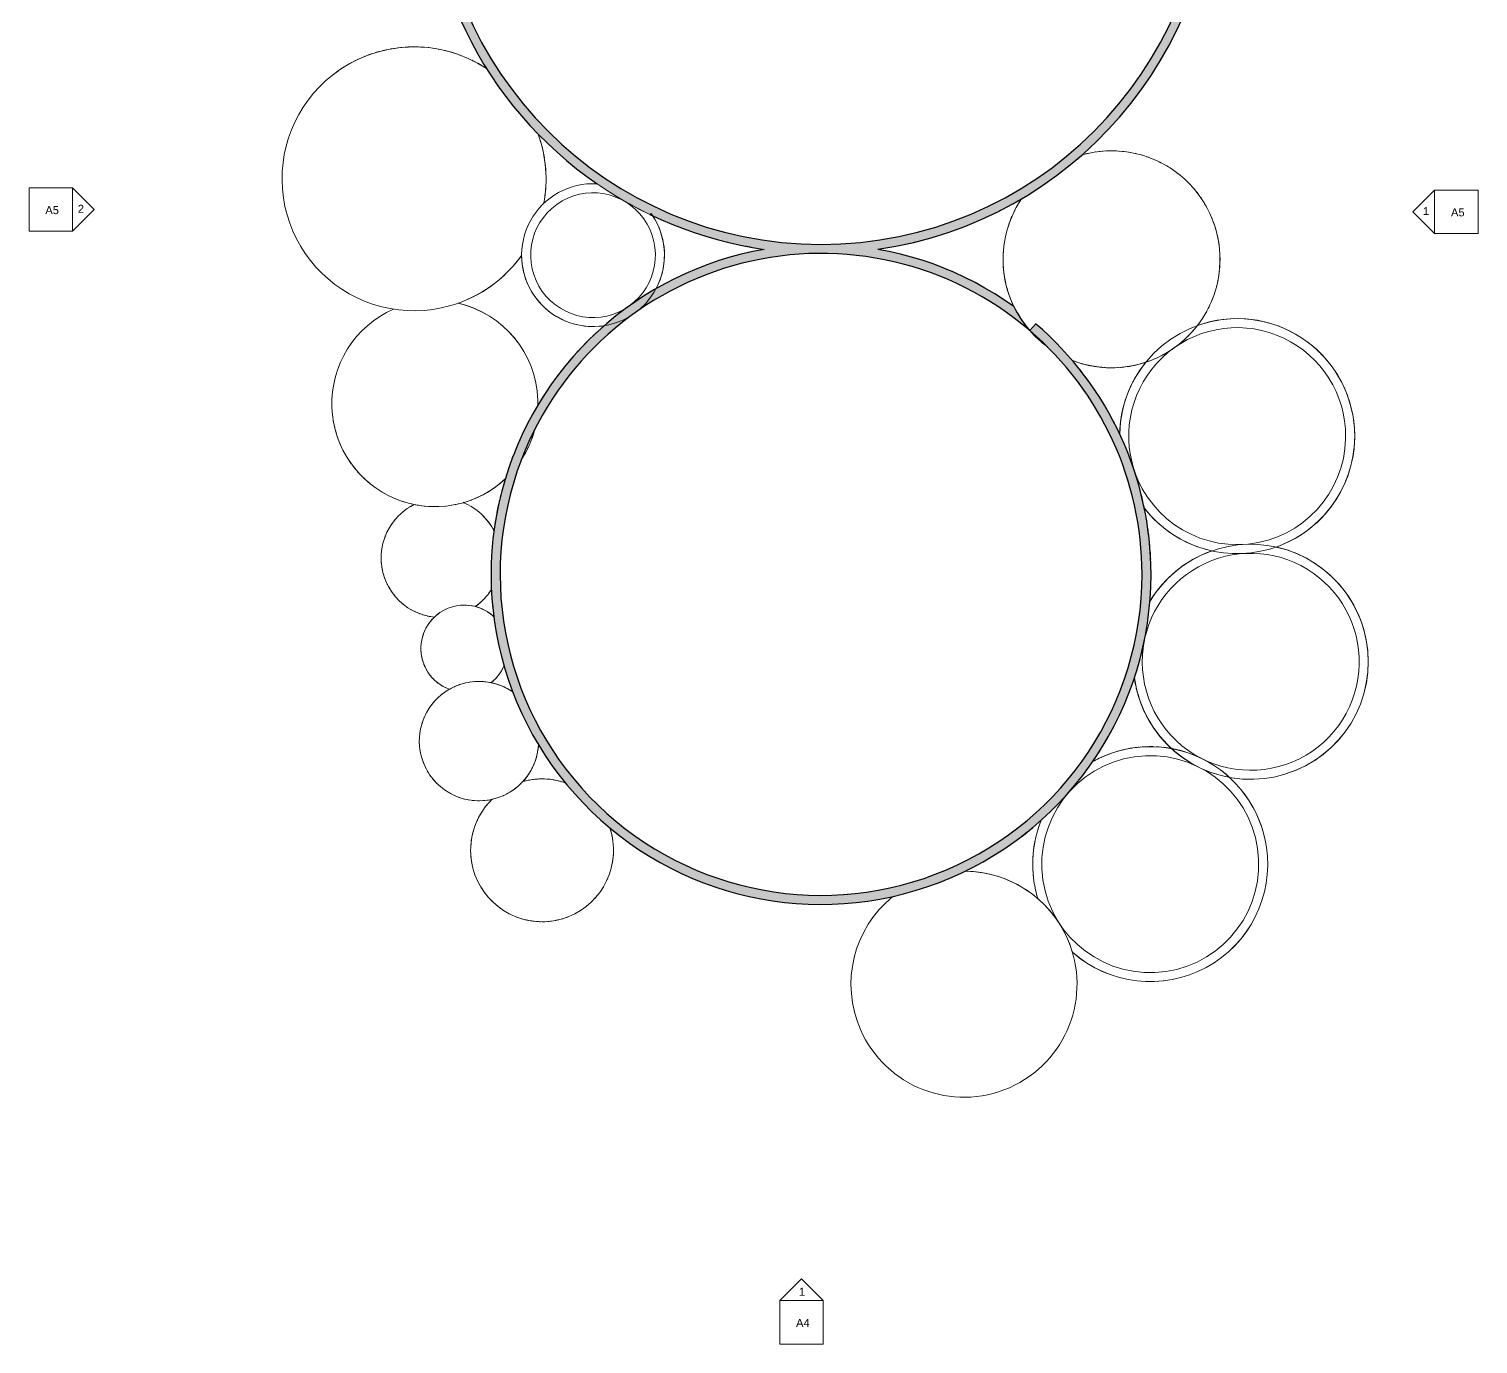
# Model space of a CAD drawing. Header units: inches. Extents: x -870 to 733, y -1250 to 961.
# Drawn here: x -870 to 733, y -1250 to 204 of the extents above; entities that cross this region are included whole.
import ezdxf

# ---------------------------------------------------------------- set-up
doc = ezdxf.new("R2010")
doc.units = ezdxf.units.IN
doc.header["$MEASUREMENT"] = 0
for name, color, linetype, lineweight in [('A-ROOF', 132, 'Continuous', 13), ('A-WALL', 113, 'Continuous', 13), ('A-WALL-PATT', 111, 'Continuous', 13), ('G-ANNO-SYMB', 111, 'Continuous', 9)]:
    doc.layers.add(name, color=color, linetype=linetype, lineweight=lineweight)
doc.styles.add('Arial', font='arial.ttf', dxfattribs={"height": 8.851796})

# ---------------------------------------------------------------- blocks, each defined once
blk = doc.blocks.new('Elevation - Detail Number-164347-Party Room Roofs')
at = {"layer": 'G-ANNO-SYMB'}
for p, q in [((-0.25, -0.25), (-0.25, 0.25)), ((-0.25, 0.25), (0.25, 0.25)), ((0.25, 0.25), (0.25, -0.25)), ((0.25, -0.25), (-0.25, -0.25))]:
    blk.add_line(p, q, dxfattribs=at)
blk = doc.blocks.new('Elevation - Detail Number-164074-Party Room Roofs')
at = {"layer": 'G-ANNO-SYMB'}
for p, q in [((0, 0.25), (-0.25, 0)), ((0.25, 0), (0, 0.25)), ((-0.25, 0), (0.25, 0))]:
    blk.add_line(p, q, dxfattribs=at)

msp = doc.modelspace()

# ---------------------------------------------------------------- hatches: boundary and pattern name
at = {"layer": 'A-WALL-PATT'}
for points in [[(-56.9, -39.5), (-44.5, -37.5), (-31.9, -36), (-19.3, -34.9), (-6.7, -34.3), (5.9, -34), (-8.6, -33.8), (-23.2, -33), (-37.7, -31.8), (-52.2, -30.1), (-66.6, -27.8), (-80.9, -25.1), (-95.2, -21.9), (-109.3, -18.2), (-123.2, -14), (-137.1, -9.4), (-150.7, -4.3), (-164.2, 1.3), (-177.5, 7.3), (-190.5, 13.8), (-203.3, 20.8), (-215.9, 28.1), (-228.3, 35.9), (-240.3, 44.1), (-252.1, 52.7), (-263.5, 61.7), (-274.7, 71.1), (-285.5, 80.9), (-296, 91), (-306.1, 101.5), (-316, 112.4), (-325.3, 123.5), (-334.3, 134.9), (-342.9, 146.7), (-351.1, 158.8), (-358.9, 171.1), (-366.3, 183.7), (-373.2, 196.5), (-379.7, 209.6), (-385.7, 222.8), (-391.3, 236.3), (-396.4, 250), (-401.1, 263.8), (-405.2, 277.8), (-408.9, 291.9), (-412.1, 306.1), (-414.9, 320.4), (-417.1, 334.8), (-418.8, 349.3), (-420.1, 363.8), (-420.8, 378.4), (-421.1, 393), (-431.1, 393), (-430.8, 378.5), (-430.1, 364), (-428.9, 349.5), (-427.2, 335.1), (-425.1, 320.8), (-422.4, 306.5), (-419.3, 292.4), (-415.8, 278.3), (-411.7, 264.4), (-407.2, 250.6), (-402.3, 237), (-396.9, 223.6), (-391.1, 210.3), (-384.8, 197.2), (-378.1, 184.4), (-370.9, 171.7), (-363.4, 159.4), (-355.5, 147.2), (-347.1, 135.4), (-338.4, 123.8), (-329.1, 112.4), (-319.8, 101.6), (-309.9, 91), (-299.7, 80.6), (-289.2, 70.7), (-278.4, 61.1), (-267.2, 51.8), (-255.7, 42.9), (-244, 34.5), (-231.9, 26.4), (-219.7, 18.7), (-207.1, 11.4), (-194.3, 4.6), (-181.4, -1.9), (-168.2, -7.9), (-154.8, -13.4), (-141.2, -18.5), (-127.5, -23.2), (-113.6, -27.4), (-99.6, -31.1), (-85.5, -34.4), (-71.2, -37.2)], [(68.8, -39.5), (83.1, -37.2), (97.3, -34.4), (111.5, -31.1), (125.5, -27.4), (139.3, -23.2), (153.1, -18.5), (166.6, -13.4), (180, -7.9), (193.2, -1.9), (206.2, 4.6), (219, 11.4), (231.5, 18.7), (243.8, 26.4), (255.8, 34.5), (267.6, 42.9), (279.1, 51.8), (290.2, 61.1), (301.1, 70.7), (311.6, 80.6), (321.8, 91), (331.6, 101.6), (341.1, 112.6), (350.2, 123.8), (359, 135.4), (367.3, 147.2), (375.3, 159.4), (382.8, 171.7), (389.9, 184.4), (396.6, 197.2), (402.9, 210.3), (408.8, 223.6), (414.2, 237), (419.1, 250.6), (423.6, 264.4), (427.6, 278.3), (431.2, 292.4), (434.3, 306.5), (436.9, 320.8), (439.1, 335.1), (440.8, 349.5), (442, 364), (442.7, 378.5), (442.9, 393), (432.9, 393), (432.7, 378.4), (431.9, 363.8), (430.7, 349.3), (429, 334.8), (426.7, 320.4), (424, 306.1), (420.8, 291.9), (417.1, 277.8), (412.9, 263.8), (408.3, 250), (403.2, 236.3), (397.6, 222.8), (391.5, 209.6), (385.1, 196.5), (378.1, 183.7), (370.8, 171.1), (363, 158.8), (354.8, 146.7), (346.2, 134.9), (337.2, 123.5), (327.8, 112.3), (318, 101.5), (307.9, 91), (297.4, 80.9), (286.6, 71.1), (275.4, 61.7), (263.9, 52.7), (252.2, 44.1), (240.1, 35.9), (227.8, 28.1), (215.2, 20.8), (202.4, 13.8), (189.3, 7.3), (176, 1.3), (162.6, -4.3), (148.9, -9.4), (135.1, -14), (121.1, -18.2), (107, -21.9), (92.8, -25.1), (78.5, -27.8), (64.1, -30.1), (49.6, -31.8), (35.1, -33), (20.5, -33.8), (5.9, -34), (18.6, -34.3), (31.2, -34.9), (43.8, -36), (56.3, -37.5)], [(-325.5, -271.8), (-320.5, -259.5), (-315, -247.4), (-309.1, -235.5), (-302.8, -223.8), (-296, -212.3), (-288.8, -201.1), (-281.2, -190.2), (-273.1, -179.6), (-264.7, -169.3), (-255.9, -159.3), (-246.8, -149.7), (-237.2, -140.4), (-227.4, -131.5), (-217.2, -122.9), (-206.7, -114.8), (-195.9, -107), (-184.8, -99.6), (-173.5, -92.7), (-161.9, -86.2), (-149.1, -79.7), (-138, -74.5), (-125.7, -69.4), (-113.3, -64.7), (-100.6, -60.4), (-87.9, -56.7), (-75, -53.4), (-62, -50.6), (-48.9, -48.3), (-35.7, -46.5), (-22.5, -45.2), (-9.2, -44.4), (4.1, -44.1), (17.4, -44.2), (31, -44.9), (43.9, -46.1), (57.1, -47.8), (70.3, -49.9), (83.3, -52.6), (96.2, -55.7), (109, -59.3), (121.7, -63.4), (134.2, -68), (146.5, -73.1), (158.6, -78.6), (170.5, -84.5), (182.2, -90.9), (193.6, -97.7), (204.8, -104.9), (215.6, -112.6), (226.2, -120.7), (236.5, -129.1), (232.5, -124.2), (228.7, -119.1), (225.3, -113.9), (222.1, -108.4), (219.2, -102.8), (208.8, -95.6), (198.1, -88.7), (187.2, -82.3), (176.2, -76.2), (164.9, -70.5), (153.4, -65.2), (141.7, -60.2), (129.9, -55.7), (117.9, -51.6), (105.8, -48), (93.6, -44.7), (81.2, -41.9), (68.8, -39.5), (56.3, -37.5), (43.8, -36), (31, -34.9), (18.6, -34.3), (5.9, -34), (-6.7, -34.3), (-19.3, -34.9), (-31.9, -36), (-44.5, -37.5), (-56.9, -39.5), (-69.7, -42), (-82.3, -44.9), (-94.9, -48.2), (-107.3, -52), (-119.5, -56.3), (-131.6, -61), (-143.6, -66.1), (-155.3, -71.6), (-166.9, -77.5), (-178.2, -83.9), (-189.3, -90.6), (-200.1, -97.8), (-210.7, -105.3), (-221, -113.2), (-231, -121.4), (-240.7, -130), (-250.1, -138.9), (-259.2, -148.2), (-268, -157.8), (-276.4, -167.7), (-284.4, -177.9), (-292.1, -188.3), (-299.4, -199.1), (-306.3, -210), (-312.8, -221.3), (-319.3, -233.4), (-324.7, -244.4), (-330, -256.2), (-334.8, -268.2)], [(370.9, -399), (370.7, -385.9), (370, -372.8), (368.8, -359.8), (367.2, -346.7), (365, -333.8), (362.5, -320.9), (359.4, -308.2), (355.9, -295.5), (352, -283), (347.6, -270.6), (342.8, -258.4), (337.5, -246.4), (331.8, -234.6), (325.7, -223), (319.1, -211.6), (312.2, -200.5), (304.9, -189.6), (297.1, -179), (289, -168.7), (280.6, -158.6), (271.8, -148.9), (262.6, -139.5), (253.1, -130.5), (243.3, -121.8), (236.8, -129.4), (246.7, -138.2), (256.3, -147.4), (265.6, -157), (274.5, -166.9), (283, -177.1), (291.1, -187.7), (298.9, -198.5), (306.2, -209.7), (313.1, -221), (319.9, -233.4), (325.6, -244.6), (331.1, -256.7), (336.2, -269), (340.9, -281.4), (345.1, -294.1), (348.8, -306.9), (352, -319.8), (354.7, -332.8), (356.9, -346), (358.7, -359.2), (359.9, -372.4), (360.7, -385.7), (360.9, -399), (366.5, -399)], [(-0.3, -764), (13.2, -764), (26.6, -763.5), (40.1, -762.4), (53.5, -760.9), (66.8, -758.9), (80, -756.4), (93.2, -753.5), (106.2, -750), (119.1, -746.1), (131.8, -741.6), (144.4, -736.8), (156.8, -731.4), (168.9, -725.6), (180.9, -719.4), (192.6, -712.7), (204, -705.6), (215.2, -698.1), (226.1, -690.1), (236.7, -681.8), (247, -673.1), (257, -664), (266.6, -654.6), (275.8, -644.8), (284.7, -634.6), (293.2, -624.2), (301.3, -613.4), (309.1, -602.4), (316.4, -591), (323.4, -579.2), (329.7, -567.6), (335.7, -555.5), (341.2, -543.3), (346.3, -530.8), (351, -518.1), (355.1, -505.3), (358.8, -492.3), (362, -479.3), (364.7, -466.1), (367, -452.8), (368.7, -439.4), (370, -425.5), (370.7, -412.5), (370.9, -399), (360.9, -399), (360.7, -412.3), (359.9, -425.5), (358.7, -438.7), (357, -451.8), (354.8, -464.9), (352.1, -477.9), (348.9, -490.7), (345.2, -503.5), (341.1, -516.1), (336.5, -528.5), (331.4, -540.8), (325.9, -552.8), (320, -564.6), (313.6, -576.2), (306.7, -587.6), (299.5, -598.6), (291.8, -609.5), (283.8, -620), (275.4, -630.2), (266.5, -640.1), (257.4, -649.6), (247.8, -658.9), (238, -667.7), (227.8, -676.2), (217.3, -684.3), (206.5, -691.9), (195.4, -699.2), (184.1, -706.1), (172.5, -712.5), (160.7, -718.5), (148.7, -724.1), (136.5, -729.2), (124.1, -733.8), (111.5, -738), (98.8, -741.7), (85.9, -744.9), (73, -747.7), (59.9, -749.9), (46.8, -751.7), (33.6, -753), (20.4, -753.8), (7.1, -754), (-6.1, -753.8), (-19.4, -753.1), (-32.6, -752), (-45.7, -750.3), (-58.8, -748.1), (-71.7, -745.4), (-84.6, -742.3), (-97.4, -738.7), (-110, -734.6), (-122.4, -730), (-134.7, -725), (-146.7, -719.5), (-158.6, -713.6), (-170.2, -707.3), (-181.6, -700.5), (-192.7, -693.3), (-203.5, -685.7), (-214.1, -677.7), (-224.3, -669.2), (-234.2, -660.5), (-243.8, -651.3), (-253.1, -641.8), (-261.9, -632), (-270.5, -621.8), (-278.6, -611.4), (-286.3, -600.6), (-293.6, -589.6), (-300.5, -578.3), (-307, -566.7), (-313, -554.9), (-318.6, -542.9), (-323.8, -530.7), (-328.4, -518.3), (-332.7, -505.7), (-336.4, -493), (-339.7, -480.2), (-342.5, -467.2), (-344.8, -454.2), (-346.6, -441.1), (-347.9, -427.9), (-348.7, -414.7), (-349.1, -401.4), (-348.9, -387.1), (-348.3, -374.9), (-347.1, -361.7), (-345.5, -348.6), (-343.3, -335.5), (-340.7, -322.5), (-337.6, -309.7), (-334.1, -296.9), (-330, -284.3), (-325.5, -271.8), (-334.8, -268.2), (-339.4, -280.9), (-343.6, -293.7), (-347.2, -306.7), (-350.4, -319.8), (-353.1, -333), (-355.2, -346.3), (-356.9, -359.7), (-358.1, -373.1), (-358.9, -387.1), (-359.1, -400.1), (-358.8, -413.5), (-358, -427), (-356.7, -440.4), (-354.9, -453.8), (-352.7, -467), (-349.9, -480.2), (-346.7, -493.3), (-343, -506.3), (-338.8, -519.1), (-334.1, -531.7), (-329, -544.2), (-323.4, -556.5), (-317.3, -568.5), (-310.9, -580.3), (-304, -591.9), (-296.6, -603.2), (-288.9, -614.2), (-280.7, -625), (-272.2, -635.4), (-263.3, -645.5), (-253.2, -656), (-244.4, -664.7), (-234.4, -673.8), (-224.1, -682.5), (-213.5, -690.8), (-202.5, -698.7), (-191.3, -706.1), (-179.9, -713.2), (-168.1, -719.9), (-156.2, -726.1), (-144, -731.8), (-131.6, -737.1), (-119, -742), (-106.3, -746.4), (-93.4, -750.3), (-80.3, -753.7), (-67.2, -756.6), (-53.9, -759.1), (-40.6, -761.1), (-27.2, -762.5), (-13.8, -763.5)]]:
    msp.add_hatch(color=256, dxfattribs=at).paths.add_polyline_path(points, flags=0)

# ---------------------------------------------------------------- linework, layer by layer
at = {"layer": 'A-ROOF'}
msp.add_line((-343.5, -293.6), (-343.5, -293.5), dxfattribs=at)
for centre, radius, start, end in [((-444.3, 38.5), 146, 56.6408, 128.2174), ((-444.3, 38.5), 146, 128.2174, 308.2174), ((-444.3, 38.5), 146, 349.2178, 19.8242), ((327.2, -50.5), 120, 2.3346, 105.7408), ((327.2, -50.5), 120, 146.1064, 182.3346), ((327.2, -50.5), 120, 146.1924, 182.3346), ((5.9, 393), 437, 299.7909, 300.4591), ((5.9, 393), 437, 296.0327, 297.0244), ((5.9, 393), 437, 297.9122, 298.8999), ((5.9, 393), 437, 244.7606, 245.6939), ((-246.3, -45.9), 79, 332.0277, 33.4553), ((5.9, 393), 437, 246.5845, 247.5944), ((5.9, 393), 437, 248.4775, 249.4971), ((5.9, 393), 437, 290.3854, 291.398), ((5.9, 393), 437, 292.2698, 293.2735), ((5.9, 393), 437, 294.152, 295.1489), ((5.9, 393), 437, 250.3706, 251.4034), ((5.9, 393), 437, 252.2637, 253.3155), ((5.9, 393), 437, 254.1567, 255.2386), ((5.9, 393), 437, 256.0498, 257.1857), ((5.9, 393), 437, 282.7707, 283.8968), ((5.9, 393), 437, 284.6991, 285.772), ((5.9, 393), 437, 286.6037, 287.6473), ((5.9, 393), 437, 288.4975, 289.5227), ((-444.3, 38.5), 146, 308.2174, 324.5541), ((-444.3, 38.5), 146, 308.2174, 324.5719), ((-246.3, -45.9), 79, 180.2335, 215.5362), ((5.9, -399), 365, 104.7719, 105.9858), ((5.9, 393), 437, 257.9428, 259.8435), ((5.9, -399), 365, 102.6145, 103.9631), ((5.9, -399), 365, 99.9177, 101.9404), ((5.9, 393), 437, 278.2711, 280.1463), ((5.9, 393), 437, 280.7709, 282.0215), ((327.2, -50.5), 120, 248.7578, 2.3346), ((5.9, -399), 365, 112.9867, 114.0767), ((5.9, -399), 365, 110.95, 112.054), ((5.9, -399), 365, 108.907, 110.0313), ((5.9, -399), 365, 106.8523, 108.0085), ((327.2, -50.5), 120, 182.3346, 205.84), ((327.2, -50.5), 120, 182.3346, 207.2637), ((-444.3, 38.5), 146, 289.6048, 308.2174), ((5.9, -399), 365, 119.079, 119.9959), ((5.9, -399), 365, 117.0502, 118.1221), ((5.9, -399), 365, 115.0197, 116.0994), ((-246.3, -45.9), 79, 215.5362, 279.0447), ((-421.2, -210.1), 114, 113.6809, 182.1346), ((-421.2, -210.1), 114, 2.1346, 76.9241), ((-421.2, -210.1), 114, 2.1346, 76.8588), ((327.2, -50.5), 120, 208.4006, 211.2721), ((5.9, -399), 365, 131.0765, 131.8189), ((327.2, -50.5), 120, 211.79, 215.1718), ((327.2, -50.5), 120, 216.1572, 218.575), ((327.2, -50.5), 120, 219.792, 221.1021), ((466.2, -246.1), 130, 3.8942, 109.7859), ((5.9, -399), 365, 134.8117, 135.8613), ((5.9, -399), 365, 132.7925, 133.8399), ((327.2, -50.5), 120, 221.1206, 233.7241), ((5.9, -399), 365, 138.85, 139.9053), ((5.9, -399), 365, 136.8309, 137.8831), ((5.9, -399), 365, 140.8692, 141.9282), ((327.2, -50.5), 120, 248.8292, 288.435), ((5.9, -399), 365, 39.7055, 40.4157), ((5.9, -399), 365, 37.6924, 38.8438), ((466.2, -246.1), 130, 140.9812, 179.0212), ((466.2, -246.1), 130, 144.1949, 146.0256), ((466.2, -246.1), 130, 141.0304, 142.5441), ((5.9, -399), 365, 144.9074, 145.9768), ((5.9, -399), 365, 142.8883, 143.952), ((5.9, -399), 365, 35.6536, 36.8565), ((5.9, -399), 365, 33.5367, 34.8704), ((466.2, -246.1), 130, 154.6144, 156.4864), ((466.2, -246.1), 130, 151.1413, 152.9957), ((466.2, -246.1), 130, 147.6681, 149.5092), ((-421.2, -210.1), 114, 359.2903, 2.1346), ((-421.2, -210.1), 114, 359.226, 2.1346), ((5.9, -399), 365, 146.9265, 148.0033), ((5.9, -399), 365, 28.9157, 32.8851), ((466.2, -246.1), 130, 161.5607, 163.4914), ((466.2, -246.1), 130, 158.0876, 159.9835), ((-421.2, -210.1), 114, 182.1346, 313.0039), ((5.9, -399), 365, 148.9456, 149.0799), ((466.2, -246.1), 130, 168.507, 170.5915), ((466.2, -246.1), 130, 165.0339, 167.0194), ((-421.2, -210.1), 114, 327.0469, 345.0878), ((5.9, -399), 365, 26.9303, 28.2535), ((5.9, -399), 365, 25.1944, 26.1435), ((466.2, -246.1), 130, 175.4532, 178.9263), ((466.2, -246.1), 130, 171.9801, 174.2959), ((466.2, -246.1), 130, 217.7271, 3.8942), ((-421.2, -210.1), 114, 286.0013, 312.9789), ((5.9, -399), 365, 163.4489, 165.2035), ((-414.7, -380.8), 66, 26.9065, 67.9538), ((-414.7, -380.8), 66, 27.0042, 67.8261), ((5.9, -399), 365, 165.8819, 167.199), ((-414.7, -380.8), 66, 116.4023, 177.5138), ((5.9, -399), 365, 170.0043, 171.2205), ((5.9, -399), 365, 167.9738, 169.2022), ((5.9, -399), 365, 10.8763, 11.5686), ((5.9, -399), 365, 8.8622, 9.9863), ((5.9, -399), 365, 172.013, 172.4069), ((5.9, -399), 365, 6.8366, 7.9879), ((5.9, -399), 365, 4.7856, 5.9902), ((481.2, -495.7), 130, 354.9317, 149.1399), ((-414.7, -380.8), 66, 177.5138, 263.7842), ((5.9, -399), 365, 2.6587, 3.993), ((5.9, -399), 365, 0, 1.9963), ((5.9, -399), 365, 358.1017, 0), ((-414.7, -380.8), 66, 305.2693, 328.0879), ((-414.7, -380.8), 66, 305.3504, 328.0234), ((5.9, -399), 365, 182.6207, 184.3114), ((5.9, -399), 365, 356.112, 357.5489), ((5.9, -399), 365, 184.6781, 186.2305), ((5.9, -399), 365, 355.3173, 355.588), ((-388.7, -481), 48, 105.8944, 249.966), ((-388.7, -481), 48, 47.0116, 105.8944), ((-388.7, -481), 48, 47.1727, 75.2747), ((5.9, -399), 365, 186.8195, 187.365), ((-388.7, -481), 48, 308.0272, 336.4956), ((-388.7, -481), 48, 308.1304, 336.3027), ((5.9, -399), 365, 196.1105, 196.7467), ((5.9, -399), 365, 197.3231, 199.0399), ((481.2, -495.7), 130, 187.8522, 354.9317), ((-372.5, -583.4), 66, 55.4194, 194.1632), ((-372.5, -583.4), 66, 55.5563, 78.2535), ((5.9, -399), 365, 199.2315, 200.8545), ((5.9, -399), 365, 339.2378, 340.3456), ((5.9, -399), 365, 341.3129, 341.6914), ((481.2, -495.7), 130, 187.9595, 191.3921), ((481.2, -495.7), 130, 192.5297, 194.8256), ((5.9, -399), 365, 337.1623, 338.267), ((481.2, -495.7), 130, 196.1858, 198.2601), ((481.2, -495.7), 130, 199.7114, 201.696), ((-372.5, -583.4), 66, 25.3954, 25.7386), ((5.9, -399), 365, 333.01, 334.1127), ((5.9, -399), 365, 335.0864, 336.1895), ((481.2, -495.7), 130, 203.1934, 205.1338), ((481.2, -495.7), 130, 206.6557, 208.5742), ((481.2, -495.7), 130, 210.1073, 212.0184), ((5.9, -399), 365, 330.9329, 332.0366), ((481.2, -495.7), 130, 213.5525, 215.4684), ((481.2, -495.7), 130, 216.9936, 218.9278), ((-372.5, -583.4), 66, 194.1632, 356.5566), ((-372.5, -583.4), 66, 342.2943, 356.395), ((5.9, -399), 365, 211.0969, 211.513), ((370, -719.5), 130, 8.3055, 119.2948), ((5.9, -399), 365, 328.855, 329.9609), ((370, -719.5), 130, 102.2517, 104.1446), ((370, -719.5), 130, 98.8642, 100.7266), ((370, -719.5), 130, 95.4763, 97.3191), ((370, -719.5), 130, 92.0877, 93.918), ((370, -719.5), 130, 88.6983, 90.5209), ((370, -719.5), 130, 85.3079, 87.1266), ((481.2, -495.7), 130, 220.4319, 222.4043), ((370, -719.5), 130, 81.9162, 83.7343), ((481.2, -495.7), 130, 223.8682, 225.9167), ((370, -719.5), 130, 79.5511, 80.3434), ((481.2, -495.7), 130, 227.303, 227.5922), ((-372.5, -583.4), 66, 317.4031, 342.2943), ((5.9, -399), 365, 212.463, 213.5796), ((5.9, -399), 365, 214.5328, 215.647), ((370, -719.5), 130, 115.7978, 119.1838), ((5.9, -399), 365, 325.4518, 325.8106), ((5.9, -399), 365, 326.7759, 327.8856), ((370, -719.5), 130, 112.4117, 114.6719), ((370, -719.5), 130, 109.0253, 111.0626), ((370, -719.5), 130, 105.6387, 107.5821), ((5.9, -399), 365, 216.6011, 217.7154), ((-302.7, -704.2), 79, 71.018, 105.6307), ((-302.7, -704.2), 79, 71.1663, 105.575), ((5.9, -399), 365, 218.6684, 219.1346), ((-302.7, -704.2), 79, 134.3664, 183.4095), ((370, -719.5), 130, 157.9943, 188.3055), ((5.9, -399), 365, 311.5714, 311.826), ((-302.7, -704.2), 79, 356.5905, 18.3129), ((5.9, -399), 365, 307.4607, 308.6019), ((5.9, -399), 365, 309.5164, 310.6758), ((5.9, -399), 365, 303.3458, 304.473), ((5.9, -399), 365, 305.404, 306.5354), ((370, -719.5), 130, 228.5002, 8.3055), ((-302.7, -704.2), 79, 183.4095, 356.5905), ((5.9, -399), 365, 297.155, 298.299), ((5.9, -399), 365, 299.2227, 300.3556), ((5.9, -399), 365, 301.2857, 302.4134), ((164, -852.3), 125, 23.6554, 89.3708), ((5.9, -399), 365, 295.934, 296.2435), ((164, -852.3), 125, 49.1887, 89.2747), ((370, -719.5), 130, 188.3055, 197.1166), ((164, -852.3), 125, 129.0669, 203.6554), ((164, -852.3), 125, 203.6554, 23.6554)]:
    msp.add_arc(centre, radius, start, end, dxfattribs=at)
at = {"layer": 'A-WALL'}
for p, q in [((-364.1, 160.5), (-365.8, 161.6)), ((-306.1, 85.8), (-306.8, 87.7)), ((295.3, 65.2), (294.8, 65)), ((227.5, 16.3), (225.6, 13.4)), ((-300.8, 11.3), (-300.2, 14.6)), ((-182, 0), (-183.4, -0.9)), ((-327.8, -49.6), (-325.3, -46.2)), ((224.3, -112.2), (224.3, -112.4)), ((-307.2, -211.6), (-307.3, -205.8)), ((-533.6, -229.1), (-532.1, -236.4)), ((-531.3, -239.5), (-530.2, -243.6)), ((-325.7, -272.3), (-324.8, -271)), ((352.1, -283.4), (352.3, -283.9)), ((-346, -295.7), (-343.5, -293.5)), ((-388.5, -320.2), (-389.8, -319.7)), ((-444.2, -321.7), (-445.5, -322.5)), ((-424, -446.1), (-421.9, -446.4)), ((-407.9, -437.1), (-410.8, -438.4)), ((-401.8, -434.9), (-406.4, -436.4)), ((-376.5, -434.6), (-376.5, -434.6)), ((-356.1, -445.8), (-356.3, -445.6)), ((360.7, -485), (361.7, -485.1)), ((-345.4, -501.8), (-344.7, -500.3)), ((-406.9, -525.4), (-405.2, -526.1)), ((-359.1, -518.8), (-358.6, -518.5)), ((-359.1, -518.8), (-359.1, -518.8)), ((-277.1, -629.5), (-277.2, -629.4)), ((-357.9, -647.8), (-358, -647.8)), ((-227.6, -679.5), (-227.7, -679.5))]:
    msp.add_line(p, q, dxfattribs=at)
at = {"layer": 'A-WALL', "lineweight": 30}
msp.add_line((243.3, -121.8), (236.8, -129.4), dxfattribs=at)
at = {"layer": 'A-WALL', "lineweight": 30, "flags": 128}
for points in [[(-393.2, 215), (-387.2, 202.2), (-380.9, 189.6), (-374.1, 177.3), (-367, 165.1), (-359.4, 153.2), (-351.5, 141.5), (-343.2, 130.1), (-334.5, 119), (-325.5, 108.2), (-316.2, 97.6), (-306.5, 87.4), (-296.5, 77.5), (-286.1, 67.9), (-275.5, 58.6), (-264.6, 49.7), (-253.3, 41.2), (-241.9, 33)], [(-183.4, -0.9), (-171.3, -6.5), (-159.1, -11.7), (-146.8, -16.5), (-134.3, -21), (-121.6, -25), (-108.9, -28.7), (-96, -32), (-83.1, -34.9), (-70, -37.4), (-56.9, -39.5)], [(-56.9, -39.5), (-69.7, -42), (-82.3, -44.9), (-94.9, -48.2), (-107.3, -52), (-119.5, -56.3), (-131.6, -61), (-143.6, -66.1), (-155.3, -71.6), (-166.9, -77.5), (-178.2, -83.9), (-189.3, -90.6), (-200.1, -97.8), (-210.7, -105.3), (-221, -113.2), (-231, -121.4), (-240.7, -130), (-250.1, -138.9), (-259.2, -148.2), (-268, -157.8), (-276.4, -167.7), (-284.4, -177.9), (-292.1, -188.3), (-299.4, -199.1), (-306.3, -210), (-312.8, -221.3), (-319, -232.7), (-324.7, -244.4), (-330, -256.2), (-334.8, -268.2)], [(219.2, -102.8), (208.8, -95.6), (198.1, -88.7), (187.2, -82.3), (176.2, -76.2), (164.9, -70.5), (153.4, -65.2), (141.7, -60.2), (129.9, -55.7), (117.9, -51.6), (105.8, -48), (93.6, -44.7), (81.2, -41.9), (68.8, -39.5)]]:
    msp.add_lwpolyline(points, dxfattribs=at)
at = {"layer": 'A-WALL', "flags": 128}
for points in [[(-490.5, 177), (-491.1, 176.7), (-494.8, 175.4)], [(-482.5, 179.4), (-483.2, 179.2), (-486.8, 178.1)], [(-474.3, 181.3), (-475.1, 181.2), (-478.7, 180.4)], [(-466.1, 182.8), (-467, 182.7), (-470.4, 182.1)], [(-457.7, 183.8), (-458.8, 183.7), (-462.1, 183.4)], [(-449.4, 184.4), (-450.5, 184.3), (-453.8, 184.2)], [(-441, 184.4), (-442.3, 184.5), (-445.4, 184.5)], [(-432.6, 184), (-434, 184.1), (-437, 184.3)], [(-424.2, 183.1), (-425.7, 183.3), (-428.6, 183.6)], [(-416, 181.7), (-417.6, 182), (-420.3, 182.5)], [(-407.8, 179.8), (-409.5, 180.3), (-412, 180.9)], [(-399.7, 177.5), (-401.5, 178.1), (-403.9, 178.8)], [(-520.8, 162.8), (-521, 162.7), (-525.5, 159.8)], [(-513.6, 167), (-513.8, 166.8), (-518, 164.5)], [(-506.1, 170.7), (-506.5, 170.6), (-510.4, 168.6)], [(-498.4, 174.1), (-498.9, 173.9), (-502.7, 172.3)], [(-391.8, 174.7), (-393.6, 175.4), (-395.9, 176.2)], [(-384.1, 171.5), (-386, 172.3), (-388.1, 173.2)], [(-376.5, 167.8), (-378.5, 168.8), (-380.4, 169.8)], [(-369.2, 163.7), (-371.2, 164.9), (-373, 165.9)], [(-527.8, 158.2), (-527.9, 158.1), (-534.6, 153.2)], [(-303.7, 77.9), (-304.4, 80.4), (-305, 82.4)], [(-301.7, 70), (-302.4, 72.9), (-302.8, 74.5)], [(-300.1, 61.8), (-300.7, 65.3), (-301, 66.6)], [(302.6, 67), (302, 66.8), (298.5, 66)], [(310.1, 68.3), (309.4, 68.2), (306, 67.6)], [(317.6, 69.1), (316.8, 69), (313.6, 68.7)], [(325.2, 69.5), (324.2, 69.5), (321.1, 69.3)], [(332.8, 69.4), (331.7, 69.4), (328.7, 69.5)], [(340.3, 68.8), (339.1, 68.9), (336.3, 69.1)], [(347.8, 67.7), (346.5, 67.9), (343.9, 68.3)], [(355.3, 66.2), (353.9, 66.5), (351.4, 67)], [(362.6, 64.2), (361.1, 64.6), (358.8, 65.3)], [(-299, 53.3), (-299.5, 57.6), (-299.6, 58.5)], [(-298.4, 43.9), (-298.7, 49.9), (-298.7, 50.4)], [(369.7, 61.7), (368.2, 62.3), (366, 63)], [(376.7, 58.8), (375.1, 59.5), (373.1, 60.4)], [(383.5, 55.4), (381.8, 56.3), (380, 57.2)], [(390.1, 51.7), (388.4, 52.7), (386.7, 53.7)], [(396.5, 47.5), (394.7, 48.7), (393.2, 49.7)], [(-298.3, 34.2), (-298.3, 34.4), (-298.3, 42.2), (-298.3, 42.3)], [(-241.9, 33), (-230.6, 25.5), (-219.1, 18.3), (-207.4, 11.6), (-195.5, 5.1), (-183.4, -0.9)], [(402.5, 42.9), (400.7, 44.3), (399.4, 45.3)], [(408.3, 38), (406.4, 39.6), (405.3, 40.6)], [(413.7, 32.6), (411.9, 34.5), (410.9, 35.5)], [(-299.7, 17.9), (-299.6, 19), (-299.1, 23)], [(-298.8, 26), (-298.7, 26.7), (-298.4, 31.8)], [(418.8, 27), (417, 29), (416.1, 30)], [(423.5, 21.1), (421.8, 23.3), (421, 24.2)], [(427.8, 14.8), (426.2, 17.3), (425.6, 18.2)], [(220.1, 3.6), (219.8, 3.2), (218.3, 0)], [(223.7, 10.3), (223.4, 9.8), (221.7, 6.8)], [(431.8, 8.3), (430.2, 11), (429.7, 11.8)], [(435.3, 1.6), (433.8, 4.5), (433.4, 5.2)], [(214.1, -10.4), (213.9, -10.7), (212.7, -14.3)], [(216.8, -3.3), (216.7, -3.7), (215.3, -7.1)], [(438.4, -5.4), (437, -2.3), (436.7, -1.6)], [(441, -12.6), (439.8, -9.2), (439.6, -8.6)], [(443.2, -20), (442.2, -16.3), (442, -15.8)], [(209.9, -25.1), (209.8, -25.3), (209, -29.3)], [(211.7, -17.7), (211.7, -18), (210.7, -21.8)], [(445, -27.6), (444.1, -23.5), (444, -23.1)], [(446.2, -35.6), (445.5, -30.8), (445.5, -30.5)], [(207.2, -47.8), (207.2, -47.8), (207.3, -55.4)], [(207.6, -40.1), (207.6, -40.3), (207.3, -45.2)], [(208.5, -32.6), (208.5, -32.8), (207.9, -37.1)], [(447.1, -45.6), (446.5, -38.2), (446.5, -38.1)], [(-339, -62.7), (-335.7, -59.2), (-335.6, -59)], [(-333.2, -56.3), (-330.3, -52.8), (-330.1, -52.6)], [(-353.9, -76.2), (-347.5, -70.9), (-347.5, -70.8)], [(-345.4, -69), (-341.5, -65.2), (-341.3, -65.1)], [(-311.6, -241.6), (-311.3, -240.5), (-311, -239.3)], [(509.2, -368.8), (516.4, -366), (523.4, -362.8), (530.2, -359.2), (536.8, -355.3), (543.1, -350.9), (549.2, -346.2), (555, -341.1), (560.4, -335.7), (565.5, -329.9), (570.3, -323.9), (574.7, -317.6), (578.8, -311.1), (582.4, -304.3), (585.7, -297.3), (588.5, -290.2), (590.9, -282.9), (592.8, -275.5), (594.3, -267.9), (595.4, -260.3), (596, -252.6), (596.2, -245), (595.9, -237.3)], [(-529.1, -246.8), (-527.7, -250.6), (-527.7, -250.7)], [(-526.5, -253.8), (-524.9, -257.5), (-524.8, -257.5)], [(-316.5, -255.3), (-315.9, -253.8), (-315, -251.6)], [(-313.9, -248.5), (-313.4, -247.2), (-312.6, -244.7)], [(-523.4, -260.6), (-521.6, -264.1), (-521.5, -264.2)], [(-519.8, -267.2), (-517.8, -270.6), (-517.8, -270.6)], [(-323.1, -268.2), (-322, -266.3), (-321.2, -264.8)], [(-319.6, -261.9), (-318.8, -260.1), (-317.9, -258.3)], [(-515.9, -273.6), (-513.7, -276.7), (-513.6, -276.8)], [(-511.5, -279.6), (-509.1, -282.6), (-509.1, -282.7)], [(-506.8, -285.4), (-504.2, -288.2), (-504.1, -288.3)], [(-501.6, -290.8), (-498.9, -293.4), (-498.8, -293.5)], [(-496.2, -295.9), (-493.3, -298.3), (-493.2, -298.4)], [(-490.4, -300.7), (-487.4, -302.9), (-487.3, -303)], [(-357.8, -304.8), (-355, -302.9), (-354.7, -302.7)], [(-351.7, -300.5), (-349.1, -298.4), (-348.8, -298.1)], [(-484.3, -305), (-481.2, -307), (-481.1, -307.1)], [(-478, -308.9), (-474.8, -310.7), (-474.6, -310.8)], [(-471.4, -312.4), (-468.1, -314), (-467.9, -314.1)], [(-464.6, -315.5), (-461.3, -316.8), (-461.1, -316.9)], [(-457.6, -318.1), (-454.2, -319.2), (-454, -319.3)], [(-450.5, -320.2), (-447, -321.1), (-446.8, -321.2)], [(-391.6, -320.2), (-388.2, -319.2), (-387.9, -319.1)], [(-384.4, -318), (-381.2, -316.8), (-380.9, -316.7)], [(-377.5, -315.4), (-374.3, -314), (-374, -313.8)], [(-370.7, -312.3), (-367.6, -310.7), (-367.3, -310.5)], [(-364.1, -308.8), (-361.2, -307), (-360.9, -306.8)], [(-460.9, -333.7), (-461.6, -334.4), (-463, -335.8)], [(-456.8, -330), (-457.6, -330.7), (-459.1, -331.9)], [(-452.5, -326.7), (-453.4, -327.3), (-454.8, -328.4)], [(-447.8, -323.7), (-448.9, -324.4), (-450.3, -325.2)], [(-443.2, -321.9), (-439.7, -322.6), (-439.5, -322.6)], [(-435.9, -323.1), (-432.4, -323.5), (-432.1, -323.6)], [(-428.5, -323.8), (-424.9, -324), (-424.7, -324)], [(-421, -324.1), (-417.5, -324), (-417.2, -324)], [(-413.6, -323.8), (-410.1, -323.5), (-409.8, -323.5)], [(-406.2, -323.1), (-402.7, -322.6), (-402.4, -322.5)], [(-398.8, -321.9), (-395.4, -321.1), (-395.1, -321.1)], [(-383.6, -322.5), (-385, -321.8), (-386.3, -321.2)], [(-378.9, -325.3), (-380.4, -324.4), (-381.5, -323.7)], [(-374.4, -328.5), (-376.1, -327.2), (-376.9, -326.7)], [(-370.2, -332), (-372, -330.5), (-372.6, -329.9)], [(-366.3, -335.9), (-368.1, -334), (-368.6, -333.6)], [(363.5, -325.8), (368.3, -331.6), (373.4, -337.1), (378.8, -342.4), (384.5, -347.2), (390.5, -351.8), (396.7, -356), (403.2, -359.8), (409.8, -363.3), (416.7, -366.3), (423.7, -369), (430.9, -371.2), (438.1, -373)], [(-473.8, -351.5), (-474, -351.9), (-475.1, -354.2)], [(-471.1, -346.6), (-471.5, -347.2), (-472.7, -349.2)], [(-468.1, -342), (-468.5, -342.6), (-469.8, -344.5)], [(-464.7, -337.7), (-465.2, -338.4), (-466.6, -340)], [(-362.6, -340.3), (-364.6, -337.8), (-364.8, -337.5)], [(-355.9, -350.8), (-358.4, -346.3), (-361.3, -341.9), (-361.5, -341.7)], [(-479.2, -367), (-479.3, -367.2), (-479.9, -370.6)], [(-477.8, -361.7), (-477.9, -362), (-478.7, -364.9)], [(-476, -356.5), (-476.2, -356.9), (-477.1, -359.4)], [(-480.1, -372.4), (-480.2, -372.5), (-480.6, -377.9)], [(-480.6, -377.9), (-480.6, -383.4), (-480.6, -383.5)], [(438.1, -373), (431.1, -375.7), (424.3, -378.8), (417.6, -382.3), (411.2, -386.2), (405, -390.4), (399, -395), (393.4, -399.9), (388, -405.1), (382.9, -410.6), (378.2, -416.4), (373.8, -422.5), (369.7, -428.8)], [(-480.5, -385.3), (-480.2, -388.9), (-480.2, -389)], [(-479.8, -391.2), (-479.3, -394.4), (-479.2, -394.5)], [(-478.7, -396.8), (-477.9, -399.7), (-477.8, -399.9)], [(-477.1, -402.2), (-476.1, -404.9), (-476, -405.1)], [(-475, -407.5), (-473.9, -410), (-473.8, -410.2)], [(-472.6, -412.5), (-471.2, -414.8), (-471.1, -415.1)], [(-469.7, -417.3), (-468.2, -419.4), (-468, -419.7)], [(-466.4, -421.8), (-464.8, -423.7), (-464.5, -424)], [(-462.8, -426), (-461, -427.8), (-460.7, -428.1)], [(-458.8, -429.9), (-456.9, -431.5), (-456.6, -431.8)], [(-454.5, -433.4), (-452.5, -434.8), (-452.1, -435.1)], [(-449.9, -436.6), (-447.9, -437.8), (-447.4, -438.1)], [(-445.1, -439.4), (-443, -440.4), (-442.5, -440.6)], [(-440, -441.7), (-438, -442.5), (-437.3, -442.8)], [(-434.8, -443.6), (-432.7, -444.3), (-432, -444.5)], [(-429.4, -445.1), (-427.4, -445.6), (-426.6, -445.7)], [(-424.1, -448.6), (-425.7, -450.5), (-425.8, -450.6)], [(-420.6, -445.2), (-422.4, -446.9), (-422.5, -447)], [(-416.7, -442.1), (-418.8, -443.7), (-418.9, -443.8)], [(-412.5, -439.4), (-415, -440.9), (-415, -440.9)], [(-397.3, -433.8), (-397.5, -433.9), (-401.8, -434.9)], [(-392.7, -433.2), (-393.1, -433.2), (-395.8, -433.6)], [(-388, -433), (-388.6, -433), (-390.8, -433.1)], [(-383.3, -433.3), (-384.1, -433.3), (-386, -433.1)], [(-378.7, -434.1), (-379.7, -433.9), (-381.3, -433.6)], [(-374.2, -435.3), (-375.3, -434.9), (-376.7, -434.6)], [(-369.8, -436.9), (-371.1, -436.4), (-372.2, -436)], [(-365.5, -439), (-367, -438.2), (-367.9, -437.8)], [(-361.5, -441.5), (-363.1, -440.4), (-363.8, -440)], [(-357.6, -444.4), (-359.5, -443), (-359.9, -442.6)], [(-432.2, -460.7), (-433.1, -462.8), (-433.2, -463)], [(-429.9, -456.4), (-431.1, -458.5), (-431.1, -458.7)], [(-427.2, -452.3), (-428.6, -454.3), (-428.7, -454.5)], [(-436.7, -479.5), (-436.7, -481.7), (-436.7, -482)], [(-436.3, -474.6), (-436.5, -476.9), (-436.5, -477.2)], [(-435.4, -469.9), (-435.8, -472.1), (-435.9, -472.3)], [(-434, -465.2), (-434.7, -467.4), (-434.8, -467.6)], [(-436.6, -484.3), (-436.4, -486.5), (-436.3, -486.8)], [(-436, -489.1), (-435.6, -491.2), (-435.5, -491.6)], [(-434.9, -493.9), (-434.3, -495.9), (-434.2, -496.3)], [(-433.4, -498.5), (-432.6, -500.4), (-432.4, -500.8)], [(-431.4, -502.9), (-430.4, -504.7), (-430.2, -505.1)], [(-429, -507.1), (-427.9, -508.8), (-427.6, -509.2)], [(-426.2, -511), (-424.9, -512.6), (-424.5, -512.9)], [(-353.5, -513.7), (-352.2, -512.3), (-351.8, -511.8)], [(-350.4, -510), (-349.4, -508.5), (-348.9, -507.9)], [(-347.7, -506), (-346.8, -504.6), (-346.4, -503.8)], [(-422.9, -514.7), (-421.5, -516), (-421.1, -516.4)], [(-419.4, -518), (-417.9, -519.2), (-417.4, -519.5)], [(-415.5, -520.9), (-413.9, -521.9), (-413.4, -522.2)], [(-411.3, -523.4), (-409.7, -524.2), (-409.1, -524.5)], [(-356.9, -517), (-355.5, -515.7), (-355, -515.3)], [(498.6, -700.8), (497.2, -693), (495.4, -685.4), (493.1, -677.9), (490.3, -670.5), (487.2, -663.3), (483.5, -656.3), (479.5, -649.6), (475.1, -643.1), (470.3, -636.9), (465.1, -630.9), (459.6, -625.4), (453.7, -620.1), (447.6, -615.2), (441.1, -610.7), (434.4, -606.6), (427.5, -602.9), (420.3, -599.7), (413, -596.9), (405.5, -594.5), (397.9, -592.6), (390.1, -591.1), (382.3, -590.1), (374.5, -589.6), (366.6, -589.6), (358.8, -590), (351, -590.9), (343.2, -592.3), (335.6, -594.2), (328.1, -596.5), (320.7, -599.2), (313.5, -602.4), (306.6, -606)], [(249.3, -671), (246.7, -678.2), (244.5, -685.5), (242.7, -692.9), (241.4, -700.4), (240.5, -707.9), (240, -715.5), (240, -723.1), (240.4, -730.7), (241.3, -738.3)]]:
    msp.add_lwpolyline(points, dxfattribs=at)
at = {"layer": 'A-WALL', "lineweight": 30}
for centre, radius, start, end in [((5.9, 393), 427, 180, 270), ((5.9, 393), 427, 270, 0), ((5.9, 393), 437, 278.2711, 360), ((5.9, -399), 355, 49.4982, 159.0009), ((327.2, -50.5), 120, 205.84, 220.9223), ((5.9, -399), 365, 360, 49.4377), ((5.9, -399), 355, 0, 49.4377), ((5.9, -399), 365, 159.0009, 360), ((5.9, -399), 355, 159.0009, 360)]:
    msp.add_arc(centre, radius, start, end, dxfattribs=at)
at = {"layer": 'A-WALL'}
for centre, radius, start, end in [((-246.3, -45.9), 79, 86.7628, 215.5362), ((5.9, 393), 437, 235.4574, 244.3306), ((-246.3, -45.9), 69, 35.5362, 215.5362), ((-246.3, -45.9), 79, 215.5362, 35.5362), ((-246.3, -45.9), 69, 215.5362, 35.5362), ((327.2, -50.5), 120, 358.6824, 2.3346), ((327.2, -50.5), 120, 182.3346, 185.9195), ((327.2, -50.5), 120, 351.378, 353.5697), ((327.2, -50.5), 120, 355.0302, 357.4652), ((327.2, -50.5), 120, 187.1111, 189.5046), ((327.2, -50.5), 120, 190.9322, 193.09), ((327.2, -50.5), 120, 344.0735, 346.1032), ((327.2, -50.5), 120, 347.7258, 349.8133), ((327.2, -50.5), 120, 194.6169, 196.6758), ((327.2, -50.5), 120, 198.2561, 200.2621), ((327.2, -50.5), 120, 201.8746, 203.8489), ((327.2, -50.5), 120, 336.7691, 338.7367), ((327.2, -50.5), 120, 340.4213, 342.4143), ((327.2, -50.5), 120, 205.4819, 206.3542), ((327.2, -50.5), 120, 209.0826, 209.6508), ((327.2, -50.5), 120, 329.4646, 331.3995), ((327.2, -50.5), 120, 333.1168, 335.0659), ((327.2, -50.5), 120, 212.679, 212.9771), ((327.2, -50.5), 120, 214.2592, 214.6145), ((327.2, -50.5), 120, 216.2724, 216.3802), ((327.2, -50.5), 120, 217.5463, 218.2055), ((327.2, -50.5), 120, 219.8638, 220.1194), ((466.2, -246.1), 130, 3.8942, 178.9263), ((466.2, -246.1), 120, 3.8942, 198.3815), ((327.2, -50.5), 120, 318.5078, 320.4153), ((327.2, -50.5), 120, 322.1601, 324.0749), ((327.2, -50.5), 120, 325.8123, 327.7361), ((327.2, -50.5), 120, 220.8212, 221.7537), ((327.2, -50.5), 120, 223.547, 225.4064), ((327.2, -50.5), 120, 227.1994, 229.0591), ((327.2, -50.5), 120, 230.8519, 232.7119), ((327.2, -50.5), 120, 307.5511, 309.4426), ((327.2, -50.5), 120, 311.2033, 313.0994), ((327.2, -50.5), 120, 314.8556, 316.7568), ((327.2, -50.5), 120, 292.942, 294.8207), ((327.2, -50.5), 120, 296.5942, 298.4756), ((327.2, -50.5), 120, 300.2465, 302.1309), ((327.2, -50.5), 120, 303.8988, 305.7865), ((327.2, -50.5), 120, 249.114, 250.9765), ((327.2, -50.5), 120, 252.7664, 254.6296), ((327.2, -50.5), 120, 256.4187, 258.2827), ((327.2, -50.5), 120, 260.0711, 261.936), ((327.2, -50.5), 120, 263.7234, 265.5893), ((327.2, -50.5), 120, 267.3758, 269.2427), ((327.2, -50.5), 120, 271.0281, 272.8962), ((327.2, -50.5), 120, 274.6804, 276.5499), ((327.2, -50.5), 120, 278.3328, 280.2037), ((327.2, -50.5), 120, 281.9851, 283.8576), ((327.2, -50.5), 120, 285.6374, 287.5118), ((327.2, -50.5), 120, 289.2897, 291.1661), ((466.2, -246.1), 120, 198.3815, 3.8942), ((5.9, -399), 365, 24.9264, 25.1944), ((5.9, -399), 365, 23.0043, 24.2724), ((5.9, -399), 365, 21.0404, 22.3003), ((5.9, -399), 365, 18.9017, 20.3754), ((5.9, -399), 365, 16.5682, 18.3815), ((5.9, -399), 365, 14.6598, 16.0826), ((5.9, -399), 365, 12.7316, 13.985), ((5.9, -399), 365, 11.5686, 12.0287), ((481.2, -495.7), 120, 354.9317, 174.9317), ((481.2, -495.7), 130, 354.9317, 77.5406), ((-414.7, -380.8), 66, 323.792, 328.0234), ((-414.7, -380.8), 66, 305.3504, 308.2901), ((-414.7, -380.8), 66, 308.9794, 313.3832), ((-414.7, -380.8), 66, 314.6202, 317.8562), ((-414.7, -380.8), 66, 319.323, 322.5758), ((5.9, -399), 365, 345.4374, 347.0903), ((481.2, -495.7), 120, 168.5043, 354.9317), ((5.9, -399), 365, 347.7307, 348.5043), ((5.9, -399), 365, 343.2134, 345.1489), ((481.2, -495.7), 130, 187.9595, 354.9317), ((5.9, -399), 365, 341.6914, 342.6531), ((-372.5, -583.4), 66, 122.2823, 124.7158), ((-372.5, -583.4), 66, 117.4174, 119.8509), ((-372.5, -583.4), 66, 112.5525, 114.9861), ((-372.5, -583.4), 66, 107.6877, 110.1212), ((-372.5, -583.4), 66, 102.8228, 105.2563), ((-372.5, -583.4), 66, 97.9579, 100.3915), ((-372.5, -583.4), 66, 93.0931, 95.5266), ((-372.5, -583.4), 66, 88.2282, 90.6617), ((-372.5, -583.4), 66, 83.3633, 85.7969), ((-372.5, -583.4), 66, 78.4985, 80.932), ((-372.5, -583.4), 66, 73.6336, 76.0671), ((-372.5, -583.4), 66, 68.7687, 71.2023), ((-372.5, -583.4), 66, 63.9039, 66.3374), ((-372.5, -583.4), 66, 59.039, 61.4725), ((-372.5, -583.4), 66, 55.4804, 56.6077), ((-372.5, -583.4), 66, 141.7417, 144.1752), ((-372.5, -583.4), 66, 136.8769, 139.3104), ((-372.5, -583.4), 66, 132.012, 134.4455), ((-372.5, -583.4), 66, 127.1471, 129.5806), ((-372.5, -583.4), 66, 156.3363, 158.7698), ((-372.5, -583.4), 66, 151.4715, 153.905), ((-372.5, -583.4), 66, 146.6066, 149.0401), ((-372.5, -583.4), 66, 25.078, 26.7766), ((-372.5, -583.4), 66, 170.9309, 173.3644), ((-372.5, -583.4), 66, 166.066, 168.4996), ((-372.5, -583.4), 66, 162.2943, 163.6347), ((-372.5, -583.4), 66, 161.2012, 162.2943), ((-372.5, -583.4), 66, 175.7958, 178.2293), ((-372.5, -583.4), 66, 180.6606, 183.0942), ((-372.5, -583.4), 66, 185.5255, 187.959), ((-372.5, -583.4), 66, 350.9309, 353.3644), ((-372.5, -583.4), 66, 355.7958, 356.5064), ((-372.5, -583.4), 66, 190.3904, 192.8239), ((-372.5, -583.4), 66, 195.2552, 197.6888), ((-372.5, -583.4), 66, 200.1201, 202.5536), ((-372.5, -583.4), 66, 336.3363, 338.7698), ((-372.5, -583.4), 66, 341.2012, 342.2943), ((-372.5, -583.4), 66, 342.2943, 343.6347), ((-372.5, -583.4), 66, 346.066, 348.4996), ((370, -719.5), 120, 8.3055, 188.3055), ((-372.5, -583.4), 66, 204.985, 207.4185), ((-372.5, -583.4), 66, 209.8498, 212.2833), ((-372.5, -583.4), 66, 214.7147, 217.1482), ((-372.5, -583.4), 66, 321.7417, 324.1752), ((-372.5, -583.4), 66, 326.6066, 329.0401), ((-372.5, -583.4), 66, 331.4715, 333.905), ((-372.5, -583.4), 66, 219.5796, 222.0131), ((-372.5, -583.4), 66, 224.4444, 226.8779), ((-372.5, -583.4), 66, 229.3093, 231.7428), ((-372.5, -583.4), 66, 234.1742, 236.6077), ((-372.5, -583.4), 66, 239.039, 241.4725), ((-372.5, -583.4), 66, 297.4174, 299.8509), ((-372.5, -583.4), 66, 302.2823, 304.7158), ((-372.5, -583.4), 66, 307.1471, 309.5806), ((-372.5, -583.4), 66, 312.012, 314.4455), ((-372.5, -583.4), 66, 316.8769, 319.3104), ((-302.7, -704.2), 79, 102.392, 105.575), ((-302.7, -704.2), 79, 96.9016, 101.3344), ((-302.7, -704.2), 79, 92.4685, 95.753), ((-302.7, -704.2), 79, 88.0349, 90.8031), ((-302.7, -704.2), 79, 83.6006, 86.196), ((-302.7, -704.2), 79, 79.1655, 81.6771), ((-302.7, -704.2), 79, 74.7293, 77.194), ((-302.7, -704.2), 79, 71.1663, 72.7289), ((-372.5, -583.4), 66, 243.9039, 246.3374), ((-372.5, -583.4), 66, 248.7687, 251.2023), ((-372.5, -583.4), 66, 253.6336, 256.0394), ((-372.5, -583.4), 66, 258.4985, 260.932), ((-372.5, -583.4), 66, 263.3633, 265.7969), ((-372.5, -583.4), 66, 268.2282, 270.6617), ((-372.5, -583.4), 66, 273.0931, 275.5266), ((-302.7, -704.2), 79, 142.6243, 146.1737), ((-302.7, -704.2), 79, 138.2368, 141.0511), ((-372.5, -583.4), 66, 277.9579, 280.3915), ((-302.7, -704.2), 79, 134.4744, 136.4588), ((-372.5, -583.4), 66, 282.8228, 285.2563), ((-372.5, -583.4), 66, 287.6877, 290.1212), ((-372.5, -583.4), 66, 292.5525, 294.9861), ((-302.7, -704.2), 79, 152.6582, 155.7818), ((-302.7, -704.2), 79, 147.0102, 151.3953), ((-302.7, -704.2), 79, 166.4488, 168.9554), ((-302.7, -704.2), 79, 161.9897, 164.5609), ((-302.7, -704.2), 79, 157.4557, 160.1701), ((-302.7, -704.2), 79, 14.9422, 18.1834), ((-302.7, -704.2), 79, 10.8244, 14.4099), ((-302.7, -704.2), 79, 179.6895, 182.1837), ((-302.7, -704.2), 79, 175.2877, 177.7626), ((-302.7, -704.2), 79, 170.8764, 173.355), ((-302.7, -704.2), 79, 9.0477, 9.8309), ((-302.7, -704.2), 79, 7.3355, 9.0477), ((-302.7, -704.2), 79, 2.8045, 5.1309), ((-302.7, -704.2), 79, 358.2732, 0.6023), ((370, -719.5), 120, 188.3055, 8.3055), ((370, -719.5), 130, 228.5417, 8.3055), ((-302.7, -704.2), 79, 184.0853, 186.6308), ((-302.7, -704.2), 79, 188.4775, 189.0477), ((-302.7, -704.2), 79, 189.0477, 190.8337), ((-302.7, -704.2), 79, 349.2079, 351.5448), ((-302.7, -704.2), 79, 353.7404, 356.0738), ((-302.7, -704.2), 79, 193.0314, 195.3659), ((-302.7, -704.2), 79, 197.5605, 199.8986), ((-302.7, -704.2), 79, 202.0895, 204.4318), ((-302.7, -704.2), 79, 335.607, 337.9578), ((-302.7, -704.2), 79, 340.1413, 342.4868), ((-302.7, -704.2), 79, 344.6749, 347.0158), ((-302.7, -704.2), 79, 206.6184, 208.9656), ((-302.7, -704.2), 79, 211.1474, 213.5003), ((-302.7, -704.2), 79, 215.6764, 218.0358), ((-302.7, -704.2), 79, 321.9976, 324.3709), ((-302.7, -704.2), 79, 326.5354, 328.8998), ((-302.7, -704.2), 79, 331.0717, 333.4288), ((370, -719.5), 130, 188.3055, 197.0591), ((-302.7, -704.2), 79, 220.2054, 222.5726), ((-302.7, -704.2), 79, 224.7343, 227.111), ((-302.7, -704.2), 79, 229.2633, 231.6514), ((-302.7, -704.2), 79, 233.7923, 236.1946), ((-302.7, -704.2), 79, 303.8192, 306.2551), ((-302.7, -704.2), 79, 308.37, 310.784), ((-302.7, -704.2), 79, 312.9158, 315.313), ((-302.7, -704.2), 79, 317.4579, 319.8419), ((164, -852.3), 125, 23.6554, 49.1887), ((-302.7, -704.2), 79, 238.3212, 240.7419), ((-302.7, -704.2), 79, 242.8501, 245.2949), ((-302.7, -704.2), 79, 247.3791, 249.8572), ((-302.7, -704.2), 79, 251.908, 254.4349), ((-302.7, -704.2), 79, 256.4369, 259.042), ((-302.7, -704.2), 79, 260.9659, 263.7164), ((-302.7, -704.2), 79, 265.4948, 268.6098), ((-302.7, -704.2), 79, 270.0477, 279.0815), ((-302.7, -704.2), 79, 280.667, 283.6104), ((-302.7, -704.2), 79, 285.45, 288.1393), ((-302.7, -704.2), 79, 290.0943, 292.6683), ((-302.7, -704.2), 79, 294.6891, 297.1972), ((-302.7, -704.2), 79, 299.2606, 301.7261), ((164, -852.3), 125, 16.4121, 23.6554)]:
    msp.add_arc(centre, radius, start, end, dxfattribs=at)

# ---------------------------------------------------------------- block references
at = {"layer": 'G-ANNO-SYMB', "xscale": 95.99999999999994, "yscale": 95.99999999999994, "zscale": 95.99999999999994}
for name, p in [('Elevation - Detail Number-164347-Party Room Roofs', (-846.2, 4.5)), ('Elevation - Detail Number-164347-Party Room Roofs', (708.6, 2)), ('Elevation - Detail Number-164074-Party Room Roofs', (-15.7, -1202.3)), ('Elevation - Detail Number-164347-Party Room Roofs', (-15.7, -1226.3))]:
    msp.add_blockref(name, p, dxfattribs=at)
at = {"layer": 'G-ANNO-SYMB', "extrusion": (0, 0, -1), "xscale": 95.99999999999994, "yscale": 95.99999999999994, "zscale": 95.99999999999994, "rotation": 90.00000000000038}
msp.add_blockref('Elevation - Detail Number-164074-Party Room Roofs', (822.2, 4.5), dxfattribs=at)
at = {"layer": 'G-ANNO-SYMB', "xscale": 95.99999999999994, "yscale": 95.99999999999994, "zscale": 95.99999999999994, "rotation": 90}
msp.add_blockref('Elevation - Detail Number-164074-Party Room Roofs', (684.6, 2), dxfattribs=at)

# ---------------------------------------------------------------- next in the draw order: texts
at = {"layer": 'G-ANNO-SYMB', "char_height": 8.85, "attachment_point": 2, "line_spacing_factor": 0.938532, "style": 'Arial', "bg_fill": 3, "box_fill_scale": 1.25, "bg_fill_color": 0, "bg_fill_transparency": 0}
for s, insert, width in [('A5', (-844.6, 8.3), 18.036), ('2', (-812.8, 9.8), 8.208), ('1', (675.1, 7.3), 8.208), ('A5', (710.2, 5.8), 18.036), ('1', (-15.2, -1188), 8.208), ('A4', (-14.2, -1222.5), 18.036)]:
    msp.add_mtext(s, dxfattribs=dict(at, insert=insert, width=width))

doc.saveas('drawing.dxf')
